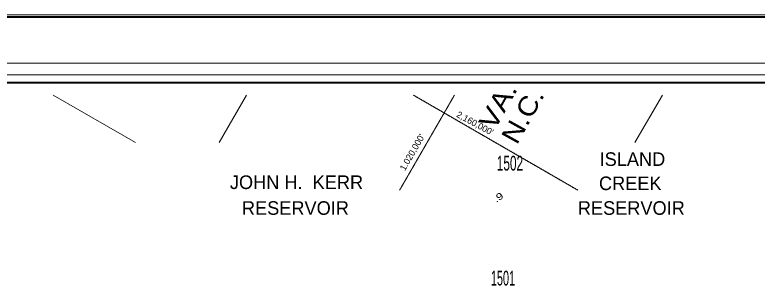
# Model space of a CAD drawing. Extents: x 595731 to 692645, y 256695 to 375960.
# Drawn here: x 615878 to 628445, y 308503 to 313092 of the extents above; entities that cross this region are included whole.
import ezdxf
from ezdxf.enums import TextEntityAlignment as Align

# ---------------------------------------------------------------- set-up
doc = ezdxf.new("R2010")
doc.units = 0
doc.header["$LTSCALE"] = 50
for name, color, linetype, lineweight in [('1', 7, 'Continuous', 25), ('20', 7, 'Continuous', 13), ('23', 7, 'Continuous', 25), ('40', 7, 'Continuous', 40), ('61', 7, 'Continuous', 13)]:
    doc.layers.add(name, color=color, linetype=linetype, lineweight=lineweight)
doc.layers.add('52', color=7, linetype='Continuous')
doc.layers.add('57', color=7, linetype='Continuous')

msp = doc.modelspace()

# ---------------------------------------------------------------- linework, layer by layer
at = {"layer": '1', "lineweight": 13}
msp.add_lwpolyline([(692361.27, 256695.36), (595730.62, 256695.36), (595730.62, 313092.4), (692361.27, 313092.4)], close=True, dxfattribs=at)
at = {"layer": '20', "lineweight": 40}
for points in [[(595765.62, 313057.4), (692326.26, 313057.4), (692326.26, 256730.36), (595765.62, 256730.36)], [(598953.48, 311948.44), (691400.76, 311948.44), (691400.76, 257822.07), (598953.48, 257822.07)]]:
    msp.add_lwpolyline(points, close=True, dxfattribs=at)
at = {"layer": '20'}
msp.add_lwpolyline([(598644.29, 312273.9), (598644.29, 257512.79), (598822.84, 257691.47), (598822.84, 312079.07), (691531.37, 312079.07), (691531.37, 257691.47), (598822.84, 257691.47), (598644.29, 257512.79), (691709.95, 257512.79), (691709.95, 312273.9)], close=True, dxfattribs=at)
at = {"layer": '61'}
for p, q in [((617920.46, 310930.71), (616527.02, 311735.21)), ((619336.56, 310930.71), (619801.03, 311735.21)), ((626375.61, 310930.71), (626840.09, 311735.21))]:
    msp.add_line(p, q, dxfattribs=at)
for points in [[(622666.32, 311710.21), (622659.4, 311714.21), (622652.47, 311718.21), (622645.54, 311722.21), (622638.61, 311726.21), (622631.68, 311730.21), (622623.02, 311735.21)], [(623352.22, 311314.21), (623345.29, 311318.21), (623338.36, 311322.21), (623331.43, 311326.21), (623324.5, 311330.21), (623317.58, 311334.21), (623310.65, 311338.21), (623303.72, 311342.21), (623296.79, 311346.21), (623289.86, 311350.21), (623282.93, 311354.21), (623276.01, 311358.21), (623269.08, 311362.21), (623262.15, 311366.21), (623255.22, 311370.21), (623248.29, 311374.21), (623241.37, 311378.21), (623234.44, 311382.21), (623227.51, 311386.21), (623220.58, 311390.21), (623213.65, 311394.21), (623206.72, 311398.21), (623199.8, 311402.21), (623192.87, 311406.21), (623185.94, 311410.21), (623179.01, 311414.21), (623172.08, 311418.21), (623165.16, 311422.21), (623158.23, 311426.21), (623151.3, 311430.21), (623144.37, 311434.21), (623137.44, 311438.21), (623130.51, 311442.21), (623123.59, 311446.21), (623116.66, 311450.21), (623109.73, 311454.21), (623102.8, 311458.21), (623095.87, 311462.21), (623088.95, 311466.21), (623082.02, 311470.21), (623075.09, 311474.21), (623068.16, 311478.21), (623061.23, 311482.21), (623054.3, 311486.21), (623047.38, 311490.21), (623040.45, 311494.21), (623033.52, 311498.21), (623026.59, 311502.21), (623019.66, 311506.21), (623012.73, 311510.21), (623005.81, 311514.21), (622998.88, 311518.21), (622991.95, 311522.21), (622985.02, 311526.21), (622978.09, 311530.21), (622971.17, 311534.21), (622964.24, 311538.21), (622957.31, 311542.21), (622950.38, 311546.21), (622943.45, 311550.21), (622936.52, 311554.21), (622929.6, 311558.21), (622922.67, 311562.21), (622915.74, 311566.21), (622908.81, 311570.21), (622901.88, 311574.21), (622894.96, 311578.21), (622888.03, 311582.21), (622881.1, 311586.21), (622874.17, 311590.21), (622867.24, 311594.21), (622860.31, 311598.21), (622853.39, 311602.21), (622846.46, 311606.21), (622839.53, 311610.21), (622832.6, 311614.21), (622825.67, 311618.21), (622818.74, 311622.21), (622811.82, 311626.21), (622804.89, 311630.21), (622797.96, 311634.21), (622791.03, 311638.21), (622784.1, 311642.21), (622777.18, 311646.21), (622770.25, 311650.21), (622763.32, 311654.21), (622756.39, 311658.21), (622749.46, 311662.21), (622742.53, 311666.21), (622735.61, 311670.21), (622728.68, 311674.21), (622721.75, 311678.21), (622714.82, 311682.21), (622707.89, 311686.21), (622700.97, 311690.21), (622694.04, 311694.21), (622687.11, 311698.21), (622680.18, 311702.21), (622673.25, 311706.21), (622666.32, 311710.21)], [(623183.6, 311497.99), (623185.6, 311501.46), (623187.6, 311504.92), (623189.6, 311508.39), (623191.6, 311511.85), (623193.6, 311515.31), (623195.6, 311518.78), (623197.6, 311522.24), (623199.6, 311525.71), (623201.6, 311529.17), (623203.6, 311532.63), (623205.6, 311536.1), (623207.6, 311539.56), (623209.6, 311543.03), (623211.6, 311546.49), (623213.6, 311549.95), (623215.6, 311553.42), (623217.6, 311556.88), (623219.6, 311560.35), (623221.6, 311563.81), (623223.6, 311567.28), (623225.6, 311570.74), (623227.6, 311574.2), (623229.6, 311577.67), (623231.6, 311581.13), (623233.6, 311584.6), (623235.6, 311588.06), (623237.6, 311591.52), (623239.6, 311594.99), (623241.6, 311598.45), (623243.6, 311601.92), (623245.6, 311605.38), (623247.6, 311608.84), (623249.6, 311612.31), (623251.6, 311615.77), (623253.6, 311619.24), (623255.6, 311622.7), (623257.6, 311626.17), (623259.6, 311629.63), (623261.6, 311633.09), (623263.6, 311636.56), (623265.6, 311640.02), (623267.6, 311643.49), (623269.6, 311646.95), (623271.6, 311650.41), (623273.6, 311653.88), (623275.6, 311657.34), (623277.6, 311660.81), (623279.6, 311664.27), (623281.6, 311667.73), (623283.6, 311671.2), (623285.6, 311674.66), (623287.6, 311678.13), (623289.6, 311681.59), (623291.6, 311685.05), (623293.6, 311688.52), (623295.6, 311691.98), (623297.6, 311695.45), (623299.6, 311698.91), (623301.6, 311702.38), (623303.6, 311705.84), (623305.6, 311709.3), (623307.6, 311712.77), (623309.6, 311716.23), (623311.6, 311719.7), (623313.6, 311723.16), (623315.6, 311726.62), (623317.6, 311730.09), (623320.56, 311735.21)], [(622985.6, 311155.05), (622987.6, 311158.51), (622989.6, 311161.98), (622991.6, 311165.44), (622993.6, 311168.9), (622995.6, 311172.37), (622997.6, 311175.83), (622999.6, 311179.3), (623001.6, 311182.76), (623003.6, 311186.22), (623005.6, 311189.69), (623007.6, 311193.15), (623009.6, 311196.62), (623011.6, 311200.08), (623013.6, 311203.54), (623015.6, 311207.01), (623017.6, 311210.47), (623019.6, 311213.94), (623021.6, 311217.4), (623023.6, 311220.86), (623025.6, 311224.33), (623027.6, 311227.79), (623029.6, 311231.26), (623031.6, 311234.72), (623033.6, 311238.19), (623035.6, 311241.65), (623037.6, 311245.11), (623039.6, 311248.58), (623041.6, 311252.04), (623043.6, 311255.51), (623045.6, 311258.97), (623047.6, 311262.43), (623049.6, 311265.9), (623051.6, 311269.36), (623053.6, 311272.83), (623055.6, 311276.29), (623057.6, 311279.75), (623059.6, 311283.22), (623061.6, 311286.68), (623063.6, 311290.15), (623065.6, 311293.61), (623067.6, 311297.08), (623069.6, 311300.54), (623071.6, 311304), (623073.6, 311307.47), (623075.6, 311310.93), (623077.6, 311314.4), (623079.6, 311317.86), (623081.6, 311321.32), (623083.6, 311324.79), (623085.6, 311328.25), (623087.6, 311331.72), (623089.6, 311335.18), (623091.6, 311338.64), (623093.6, 311342.11), (623095.6, 311345.57), (623097.6, 311349.04), (623099.6, 311352.5), (623101.6, 311355.96), (623103.6, 311359.43), (623105.6, 311362.89), (623107.6, 311366.36), (623109.6, 311369.82), (623111.6, 311373.29), (623113.6, 311376.75), (623115.6, 311380.21), (623117.6, 311383.68), (623119.6, 311387.14), (623121.6, 311390.61), (623123.6, 311394.07), (623125.6, 311397.53), (623127.6, 311401), (623129.6, 311404.46), (623131.6, 311407.93), (623133.6, 311411.39), (623135.6, 311414.85), (623137.6, 311418.32), (623139.6, 311421.78), (623141.6, 311425.25), (623143.6, 311428.71), (623145.6, 311432.18), (623147.6, 311435.64), (623149.6, 311439.1), (623151.6, 311442.57), (623153.6, 311446.03), (623155.6, 311449.5), (623157.6, 311452.96), (623159.6, 311456.42), (623161.6, 311459.89), (623163.6, 311463.35), (623165.6, 311466.82), (623167.6, 311470.28), (623169.6, 311473.74), (623171.6, 311477.21), (623173.6, 311480.67), (623175.6, 311484.14), (623177.6, 311487.6), (623179.6, 311491.07), (623181.6, 311494.53), (623183.6, 311497.99)], [(624038.11, 310918.21), (624031.18, 310922.21), (624024.25, 310926.21), (624017.32, 310930.21), (624010.4, 310934.21), (624003.47, 310938.21), (623996.54, 310942.21), (623989.61, 310946.21), (623982.68, 310950.21), (623975.76, 310954.21), (623968.83, 310958.21), (623961.9, 310962.21), (623954.97, 310966.21), (623948.04, 310970.21), (623941.11, 310974.21), (623934.19, 310978.21), (623927.26, 310982.21), (623920.33, 310986.21), (623913.4, 310990.21), (623906.47, 310994.21), (623899.54, 310998.21), (623892.62, 311002.21), (623885.69, 311006.21), (623878.76, 311010.21), (623871.83, 311014.21), (623864.9, 311018.21), (623857.98, 311022.21), (623851.05, 311026.21), (623844.12, 311030.21), (623837.19, 311034.21), (623830.26, 311038.21), (623823.33, 311042.21), (623816.41, 311046.21), (623809.48, 311050.21), (623802.55, 311054.21), (623795.62, 311058.21), (623788.69, 311062.21), (623781.77, 311066.21), (623774.84, 311070.21), (623767.91, 311074.21), (623760.98, 311078.21), (623754.05, 311082.21), (623747.12, 311086.21), (623740.2, 311090.21), (623733.27, 311094.21), (623726.34, 311098.21), (623719.41, 311102.21), (623712.48, 311106.21), (623705.56, 311110.21), (623698.63, 311114.21), (623691.7, 311118.21), (623684.77, 311122.21), (623677.84, 311126.21), (623670.91, 311130.21), (623663.99, 311134.21), (623657.06, 311138.21), (623650.13, 311142.21), (623643.2, 311146.21), (623636.27, 311150.21), (623629.34, 311154.21), (623622.42, 311158.21), (623615.49, 311162.21), (623608.56, 311166.21), (623601.63, 311170.21), (623594.7, 311174.21), (623587.78, 311178.21), (623580.85, 311182.21), (623573.92, 311186.21), (623566.99, 311190.21), (623560.06, 311194.21), (623553.13, 311198.21), (623546.21, 311202.21), (623539.28, 311206.21), (623532.35, 311210.21), (623525.42, 311214.21), (623518.49, 311218.21), (623511.57, 311222.21), (623504.64, 311226.21), (623497.71, 311230.21), (623490.78, 311234.21), (623483.85, 311238.21), (623476.92, 311242.21), (623470, 311246.21), (623463.07, 311250.21), (623456.14, 311254.21), (623449.21, 311258.21), (623442.28, 311262.21), (623435.36, 311266.21), (623428.43, 311270.21), (623421.5, 311274.21), (623414.57, 311278.21), (623407.64, 311282.21), (623400.71, 311286.21), (623393.79, 311290.21), (623386.86, 311294.21), (623379.93, 311298.21), (623373, 311302.21), (623366.07, 311306.21), (623359.15, 311310.21), (623352.22, 311314.21)], [(622787.6, 310812.1), (622789.6, 310815.57), (622791.6, 310819.03), (622793.6, 310822.49), (622795.6, 310825.96), (622797.6, 310829.42), (622799.6, 310832.89), (622801.6, 310836.35), (622803.6, 310839.81), (622805.6, 310843.28), (622807.6, 310846.74), (622809.6, 310850.21), (622811.6, 310853.67), (622813.6, 310857.13), (622815.6, 310860.6), (622817.6, 310864.06), (622819.6, 310867.53), (622821.6, 310870.99), (622823.6, 310874.46), (622825.6, 310877.92), (622827.6, 310881.38), (622829.6, 310884.85), (622831.6, 310888.31), (622833.6, 310891.78), (622835.6, 310895.24), (622837.6, 310898.7), (622839.6, 310902.17), (622841.6, 310905.63), (622843.6, 310909.1), (622845.6, 310912.56), (622847.6, 310916.02), (622849.6, 310919.49), (622851.6, 310922.95), (622853.6, 310926.42), (622855.6, 310929.88), (622857.6, 310933.34), (622859.6, 310936.81), (622861.6, 310940.27), (622863.6, 310943.74), (622865.6, 310947.2), (622867.6, 310950.67), (622869.6, 310954.13), (622871.6, 310957.59), (622873.6, 310961.06), (622875.6, 310964.52), (622877.6, 310967.99), (622879.6, 310971.45), (622881.6, 310974.91), (622883.6, 310978.38), (622885.6, 310981.84), (622887.6, 310985.31), (622889.6, 310988.77), (622891.6, 310992.23), (622893.6, 310995.7), (622895.6, 310999.16), (622897.6, 311002.63), (622899.6, 311006.09), (622901.6, 311009.55), (622903.6, 311013.02), (622905.6, 311016.48), (622907.6, 311019.95), (622909.6, 311023.41), (622911.6, 311026.88), (622913.6, 311030.34), (622915.6, 311033.8), (622917.6, 311037.27), (622919.6, 311040.73), (622921.6, 311044.2), (622923.6, 311047.66), (622925.6, 311051.12), (622927.6, 311054.59), (622929.6, 311058.05), (622931.6, 311061.52), (622933.6, 311064.98), (622935.6, 311068.44), (622937.6, 311071.91), (622939.6, 311075.37), (622941.6, 311078.84), (622943.6, 311082.3), (622945.6, 311085.77), (622947.6, 311089.23), (622949.6, 311092.69), (622951.6, 311096.16), (622953.6, 311099.62), (622955.6, 311103.09), (622957.6, 311106.55), (622959.6, 311110.01), (622961.6, 311113.48), (622963.6, 311116.94), (622965.6, 311120.41), (622967.6, 311123.87), (622969.6, 311127.33), (622971.6, 311130.8), (622973.6, 311134.26), (622975.6, 311137.73), (622977.6, 311141.19), (622979.6, 311144.65), (622981.6, 311148.12), (622983.6, 311151.58), (622985.6, 311155.05)], [(624724, 310522.21), (624717.07, 310526.21), (624710.14, 310530.21), (624703.22, 310534.21), (624696.29, 310538.21), (624689.36, 310542.21), (624682.43, 310546.21), (624675.5, 310550.21), (624668.58, 310554.21), (624661.65, 310558.21), (624654.72, 310562.21), (624647.79, 310566.21), (624640.86, 310570.21), (624633.93, 310574.21), (624627.01, 310578.21), (624620.08, 310582.21), (624613.15, 310586.21), (624606.22, 310590.21), (624599.29, 310594.21), (624592.36, 310598.21), (624585.44, 310602.21), (624578.51, 310606.21), (624571.58, 310610.21), (624564.65, 310614.21), (624557.72, 310618.21), (624550.8, 310622.21), (624543.87, 310626.21), (624536.94, 310630.21), (624530.01, 310634.21), (624523.08, 310638.21), (624516.15, 310642.21), (624509.23, 310646.21), (624502.3, 310650.21), (624495.37, 310654.21), (624488.44, 310658.21), (624481.51, 310662.21), (624474.59, 310666.21), (624467.66, 310670.21), (624460.73, 310674.21), (624453.8, 310678.21), (624446.87, 310682.21), (624439.94, 310686.21), (624433.02, 310690.21), (624426.09, 310694.21), (624419.16, 310698.21), (624412.23, 310702.21), (624405.3, 310706.21), (624398.38, 310710.21), (624391.45, 310714.21), (624384.52, 310718.21), (624377.59, 310722.21), (624370.66, 310726.21), (624363.73, 310730.21), (624356.81, 310734.21), (624349.88, 310738.21), (624342.95, 310742.21), (624336.02, 310746.21), (624329.09, 310750.21), (624322.17, 310754.21), (624315.24, 310758.21), (624308.31, 310762.21), (624301.38, 310766.21), (624294.45, 310770.21), (624287.52, 310774.21), (624280.6, 310778.21), (624273.67, 310782.21), (624266.74, 310786.21), (624259.81, 310790.21), (624252.88, 310794.21), (624245.96, 310798.21), (624239.03, 310802.21), (624232.1, 310806.21), (624225.17, 310810.21), (624218.24, 310814.21), (624211.31, 310818.21), (624204.39, 310822.21), (624197.46, 310826.21), (624190.53, 310830.21), (624183.6, 310834.21), (624176.67, 310838.21), (624169.74, 310842.21), (624162.82, 310846.21), (624155.89, 310850.21), (624148.96, 310854.21), (624142.03, 310858.21), (624135.1, 310862.21), (624128.18, 310866.21), (624121.25, 310870.21), (624114.32, 310874.21), (624107.39, 310878.21), (624100.46, 310882.21), (624093.53, 310886.21), (624086.61, 310890.21), (624079.68, 310894.21), (624072.75, 310898.21), (624065.82, 310902.21), (624058.89, 310906.21), (624051.97, 310910.21), (624045.04, 310914.21), (624038.11, 310918.21)], [(622589.6, 310469.16), (622591.6, 310472.62), (622593.6, 310476.08), (622595.6, 310479.55), (622597.6, 310483.01), (622599.6, 310486.48), (622601.6, 310489.94), (622603.6, 310493.4), (622605.6, 310496.87), (622607.6, 310500.33), (622609.6, 310503.8), (622611.6, 310507.26), (622613.6, 310510.72), (622615.6, 310514.19), (622617.6, 310517.65), (622619.6, 310521.12), (622621.6, 310524.58), (622623.6, 310528.04), (622625.6, 310531.51), (622627.6, 310534.97), (622629.6, 310538.44), (622631.6, 310541.9), (622633.6, 310545.37), (622635.6, 310548.83), (622637.6, 310552.29), (622639.6, 310555.76), (622641.6, 310559.22), (622643.6, 310562.69), (622645.6, 310566.15), (622647.6, 310569.61), (622649.6, 310573.08), (622651.6, 310576.54), (622653.6, 310580.01), (622655.6, 310583.47), (622657.6, 310586.93), (622659.6, 310590.4), (622661.6, 310593.86), (622663.6, 310597.33), (622665.6, 310600.79), (622667.6, 310604.26), (622669.6, 310607.72), (622671.6, 310611.18), (622673.6, 310614.65), (622675.6, 310618.11), (622677.6, 310621.58), (622679.6, 310625.04), (622681.6, 310628.5), (622683.6, 310631.97), (622685.6, 310635.43), (622687.6, 310638.9), (622689.6, 310642.36), (622691.6, 310645.82), (622693.6, 310649.29), (622695.6, 310652.75), (622697.6, 310656.22), (622699.6, 310659.68), (622701.6, 310663.14), (622703.6, 310666.61), (622705.6, 310670.07), (622707.6, 310673.54), (622709.6, 310677), (622711.6, 310680.47), (622713.6, 310683.93), (622715.6, 310687.39), (622717.6, 310690.86), (622719.6, 310694.32), (622721.6, 310697.79), (622723.6, 310701.25), (622725.6, 310704.71), (622727.6, 310708.18), (622729.6, 310711.64), (622731.6, 310715.11), (622733.6, 310718.57), (622735.6, 310722.03), (622737.6, 310725.5), (622739.6, 310728.96), (622741.6, 310732.43), (622743.6, 310735.89), (622745.6, 310739.35), (622747.6, 310742.82), (622749.6, 310746.28), (622751.6, 310749.75), (622753.6, 310753.21), (622755.6, 310756.68), (622757.6, 310760.14), (622759.6, 310763.6), (622761.6, 310767.07), (622763.6, 310770.53), (622765.6, 310774), (622767.6, 310777.46), (622769.6, 310780.92), (622771.6, 310784.39), (622773.6, 310787.85), (622775.6, 310791.32), (622777.6, 310794.78), (622779.6, 310798.24), (622781.6, 310801.71), (622783.6, 310805.17), (622785.6, 310808.64), (622787.6, 310812.1)], [(622391.6, 310126.21), (622393.6, 310129.67), (622395.6, 310133.14), (622397.6, 310136.6), (622399.6, 310140.07), (622401.6, 310143.53), (622403.6, 310146.99), (622405.6, 310150.46), (622407.6, 310153.92), (622409.6, 310157.39), (622411.6, 310160.85), (622413.6, 310164.31), (622415.6, 310167.78), (622417.6, 310171.24), (622419.6, 310174.71), (622421.6, 310178.17), (622423.6, 310181.63), (622425.6, 310185.1), (622427.6, 310188.56), (622429.6, 310192.03), (622431.6, 310195.49), (622433.6, 310198.96), (622435.6, 310202.42), (622437.6, 310205.88), (622439.6, 310209.35), (622441.6, 310212.81), (622443.6, 310216.28), (622445.6, 310219.74), (622447.6, 310223.2), (622449.6, 310226.67), (622451.6, 310230.13), (622453.6, 310233.6), (622455.6, 310237.06), (622457.6, 310240.52), (622459.6, 310243.99), (622461.6, 310247.45), (622463.6, 310250.92), (622465.6, 310254.38), (622467.6, 310257.84), (622469.6, 310261.31), (622471.6, 310264.77), (622473.6, 310268.24), (622475.6, 310271.7), (622477.6, 310275.17), (622479.6, 310278.63), (622481.6, 310282.09), (622483.6, 310285.56), (622485.6, 310289.02), (622487.6, 310292.49), (622489.6, 310295.95), (622491.6, 310299.41), (622493.6, 310302.88), (622495.6, 310306.34), (622497.6, 310309.81), (622499.6, 310313.27), (622501.6, 310316.73), (622503.6, 310320.2), (622505.6, 310323.66), (622507.6, 310327.13), (622509.6, 310330.59), (622511.6, 310334.05), (622513.6, 310337.52), (622515.6, 310340.98), (622517.6, 310344.45), (622519.6, 310347.91), (622521.6, 310351.38), (622523.6, 310354.84), (622525.6, 310358.3), (622527.6, 310361.77), (622529.6, 310365.23), (622531.6, 310368.7), (622533.6, 310372.16), (622535.6, 310375.62), (622537.6, 310379.09), (622539.6, 310382.55), (622541.6, 310386.02), (622543.6, 310389.48), (622545.6, 310392.94), (622547.6, 310396.41), (622549.6, 310399.87), (622551.6, 310403.34), (622553.6, 310406.8), (622555.6, 310410.27), (622557.6, 310413.73), (622559.6, 310417.19), (622561.6, 310420.66), (622563.6, 310424.12), (622565.6, 310427.59), (622567.6, 310431.05), (622569.6, 310434.51), (622571.6, 310437.98), (622573.6, 310441.44), (622575.6, 310444.91), (622577.6, 310448.37), (622579.6, 310451.83), (622581.6, 310455.3), (622583.6, 310458.76), (622585.6, 310462.23), (622587.6, 310465.69), (622589.6, 310469.16)], [(625409.89, 310126.21), (625402.96, 310130.21), (625396.04, 310134.21), (625389.11, 310138.21), (625382.18, 310142.21), (625375.25, 310146.21), (625368.32, 310150.21), (625361.4, 310154.21), (625354.47, 310158.21), (625347.54, 310162.21), (625340.61, 310166.21), (625333.68, 310170.21), (625326.75, 310174.21), (625319.83, 310178.21), (625312.9, 310182.21), (625305.97, 310186.21), (625299.04, 310190.21), (625292.11, 310194.21), (625285.19, 310198.21), (625278.26, 310202.21), (625271.33, 310206.21), (625264.4, 310210.21), (625257.47, 310214.21), (625250.54, 310218.21), (625243.62, 310222.21), (625236.69, 310226.21), (625229.76, 310230.21), (625222.83, 310234.21), (625215.9, 310238.21), (625208.98, 310242.21), (625202.05, 310246.21), (625195.12, 310250.21), (625188.19, 310254.21), (625181.26, 310258.21), (625174.33, 310262.21), (625167.41, 310266.21), (625160.48, 310270.21), (625153.55, 310274.21), (625146.62, 310278.21), (625139.69, 310282.21), (625132.77, 310286.21), (625125.84, 310290.21), (625118.91, 310294.21), (625111.98, 310298.21), (625105.05, 310302.21), (625098.12, 310306.21), (625091.2, 310310.21), (625084.27, 310314.21), (625077.34, 310318.21), (625070.41, 310322.21), (625063.48, 310326.21), (625056.55, 310330.21), (625049.63, 310334.21), (625042.7, 310338.21), (625035.77, 310342.21), (625028.84, 310346.21), (625021.91, 310350.21), (625014.99, 310354.21), (625008.06, 310358.21), (625001.13, 310362.21), (624994.2, 310366.21), (624987.27, 310370.21), (624980.34, 310374.21), (624973.42, 310378.21), (624966.49, 310382.21), (624959.56, 310386.21), (624952.63, 310390.21), (624945.7, 310394.21), (624938.78, 310398.21), (624931.85, 310402.21), (624924.92, 310406.21), (624917.99, 310410.21), (624911.06, 310414.21), (624904.13, 310418.21), (624897.21, 310422.21), (624890.28, 310426.21), (624883.35, 310430.21), (624876.42, 310434.21), (624869.49, 310438.21), (624862.57, 310442.21), (624855.64, 310446.21), (624848.71, 310450.21), (624841.78, 310454.21), (624834.85, 310458.21), (624827.92, 310462.21), (624821, 310466.21), (624814.07, 310470.21), (624807.14, 310474.21), (624800.21, 310478.21), (624793.28, 310482.21), (624786.35, 310486.21), (624779.43, 310490.21), (624772.5, 310494.21), (624765.57, 310498.21), (624758.64, 310502.21), (624751.71, 310506.21), (624744.79, 310510.21), (624737.86, 310514.21), (624730.93, 310518.21), (624724, 310522.21)]]:
    msp.add_lwpolyline(points, dxfattribs=at)

# ---------------------------------------------------------------- texts
at = {"layer": '23'}
for s, width, p in [('1502', 0.6, (624259.65, 310458)), ('1501', 0.55, (624141.5, 308513.74))]:
    msp.add_text(s, height=250, dxfattribs=dict(at, width=width)).set_placement(p, align=Align.CENTER)
at = {"layer": '40', "width": 1.3}
msp.add_text('.9', height=115, rotation=36.147, dxfattribs=at).set_placement((624095.65, 309958.77), align=Align.CENTER)
at = {"layer": '52'}
for s, width, p in [('VA.', 1.2, (624196.79, 311480.82)), ('N.C.', 1.15, (624616.51, 311311.08))]:
    msp.add_text(s, height=320, rotation=60.949, dxfattribs=dict(at, width=width)).set_placement(p, align=Align.CENTER)
at = {"layer": '57'}
for s, p in [('ISLAND', (626332.77, 310536.78)), ('JOHN H.  KERR', (620646.08, 310145.89)), ('CREEK', (626296.43, 310127.71)), ('RESERVOIR', (620627.91, 309709.55)), ('RESERVOIR', (626314.6, 309709.55))]:
    msp.add_text(s, height=230, dxfattribs=at).set_placement(p, align=Align.CENTER)
at = {"layer": '61'}
for s, rotation, p in [("2,160,000'", 331.549, (623642.25, 311209.68)), ("1.020,000'", 60, (622652.69, 310740.56))]:
    msp.add_text(s, height=110, rotation=rotation, dxfattribs=at).set_placement(p, align=Align.CENTER)

doc.saveas('drawing.dxf')
